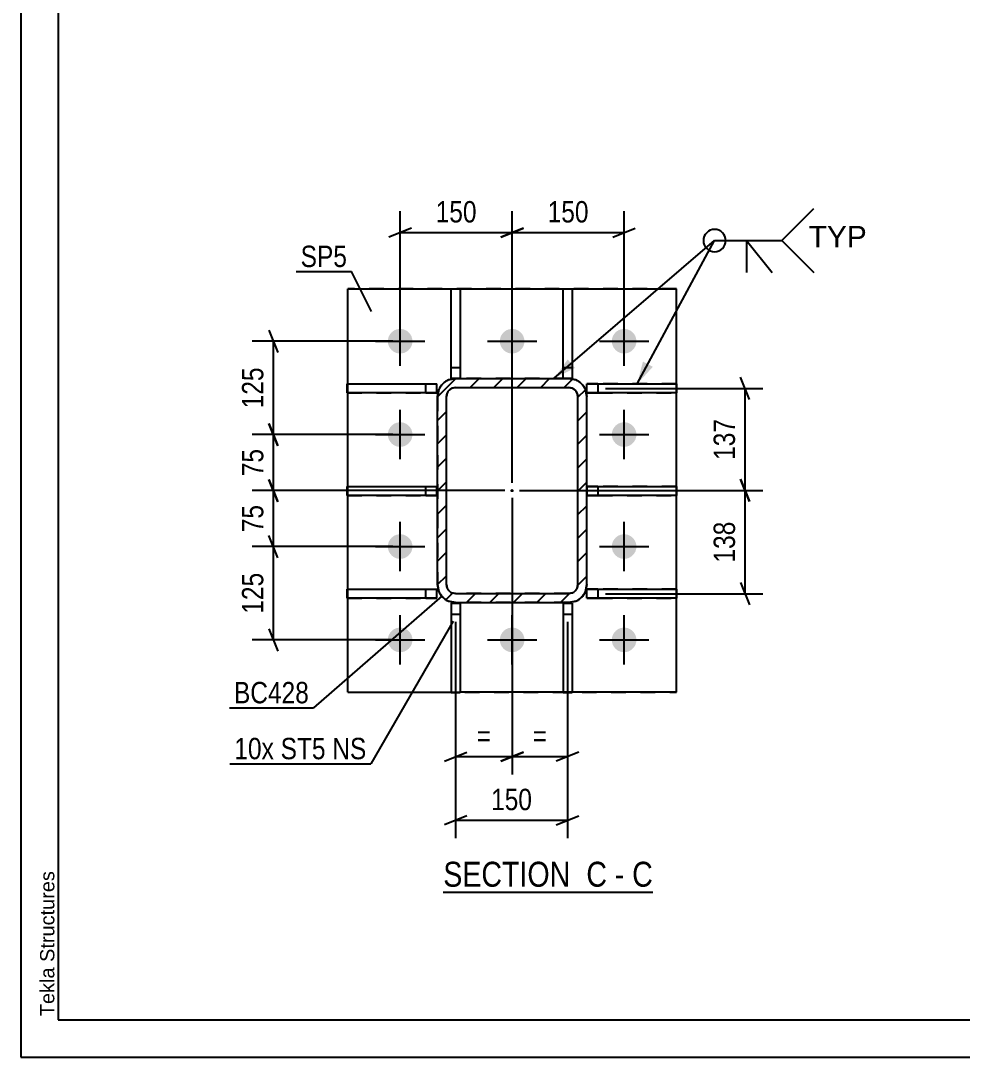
# Model space of a CAD drawing. Header units: millimetres. Extents: x -118 to 1071, y -539 to 302.
# Drawn here: x -118.1 to 8, y -539.5 to -400.7 of the extents above; entities that cross this region are included whole.
import ezdxf

# ---------------------------------------------------------------- set-up
doc = ezdxf.new("R2010")
doc.units = ezdxf.units.MM
doc.linetypes.add('DXK_LINE_DOT2', pattern=[3.9198, 1.9599, -1.9599])
doc.linetypes.add('DXK_LINE_DOT3', pattern=[5.9187, 2.979, -0.9799, 0.9799, -0.9799])
doc.styles.add('Arial', font='ARIAL.TTF', dxfattribs={"height": 0.2})
doc.styles.add('Arial Narrow', font='ARIALN.TTF', dxfattribs={"height": 0.2})

# ---------------------------------------------------------------- blocks, each defined once
blk = doc.blocks.new('Unknown-761550375-1135')
at = {"color": 5, "linetype": 'Continuous'}
for p, q in [((-118.09, 301.54), (-118.09, -539.46)), ((-113.09, 296.54), (-113.09, -534.46)), ((-113.09, -534.46), (1065.91, -534.46)), ((-118.09, -539.46), (1070.91, -539.46))]:
    blk.add_line(p, q, dxfattribs=at)
at = {"color": 174, "linetype": 'Continuous', "style": 'Arial'}
blk.add_text('Tekla Structures', height=1.9102, rotation=90, dxfattribs=at).set_placement((-113.59, -533.96))
blk = doc.blocks.new('Unknown-761550375-14 - 29270')
at = {"color": 6, "linetype": 'Continuous'}
blk.add_line((-61.49, -517.37), (-33.42, -517.37), dxfattribs=at)
at = {"color": 0, "linetype": 'Continuous'}
for points in [[(-43.38, -516.62), (-43.38, -513.12), (-61.49, -513.12), (-61.49, -516.62)], [(-39.56, -516.62), (-39.56, -513.12), (-42.33, -513.12), (-42.33, -516.62)], [(-37.24, -516.62), (-37.24, -513.12), (-38.51, -513.12), (-38.51, -516.62)], [(-33.42, -516.62), (-33.42, -513.12), (-36.19, -513.12), (-36.19, -516.62)]]:
    blk.add_wipeout(points, dxfattribs=at)
at = {"color": 7, "linetype": 'Continuous', "style": 'Arial Narrow'}
for s, p in [('SECTION ', (-61.49, -516.62)), ('C', (-42.33, -516.62)), ('C', (-36.19, -516.62)), ('-', (-38.51, -516.62))]:
    blk.add_text(s, height=3.34, dxfattribs=at).set_placement(p)
blk = doc.blocks.new('Part-761550375-29340 - 29270')
at = {"color": 2, "linetype": 'Continuous'}
for p, q in [((-45.45, -478.64), (-45.45, -478.64)), ((-45.45, -478.64), (-45.45, -490.64)), ((-45.45, -478.64), (-44.25, -478.64)), ((-44.25, -478.64), (-44.25, -478.64)), ((-44.25, -478.64), (-44.25, -490.64)), ((-44.25, -490.64), (-45.45, -490.64))]:
    blk.add_line(p, q, dxfattribs=at)
at = {"color": 7, "linetype": 'DXK_LINE_DOT2'}
for p, q in [((-45.45, -478.64), (-44.25, -478.64)), ((-45.45, -480.14), (-44.25, -480.14))]:
    blk.add_line(p, q, dxfattribs=at)
blk = doc.blocks.new('Part-761550375-29315 - 29270')
at = {"color": 2, "linetype": 'Continuous'}
for p, q in [((-74.27, -436.57), (-30.27, -436.57)), ((-74.27, -449.29), (-74.27, -436.57)), ((-30.27, -490.57), (-30.27, -436.57)), ((-74.27, -463.04), (-74.27, -450.49)), ((-74.27, -476.79), (-74.27, -464.24)), ((-74.27, -490.57), (-74.27, -477.99)), ((-74.27, -490.57), (-60.45, -490.57)), ((-74.27, -490.57), (-74.27, -490.57)), ((-45.45, -490.57), (-59.25, -490.57)), ((-30.27, -490.57), (-44.25, -490.57)), ((-30.27, -490.57), (-30.27, -490.57))]:
    blk.add_line(p, q, dxfattribs=at)
at = {"color": 7, "linetype": 'DXK_LINE_DOT2'}
for p, q in [((-30.27, -436.57), (-74.27, -436.57)), ((-74.27, -450.49), (-74.27, -449.29)), ((-74.27, -464.24), (-74.27, -463.04)), ((-74.27, -477.99), (-74.27, -476.79)), ((-74.27, -490.57), (-30.27, -490.57)), ((-74.27, -490.57), (-74.27, -490.57)), ((-60.45, -490.57), (-59.25, -490.57)), ((-44.25, -490.57), (-45.45, -490.57)), ((-30.27, -490.57), (-30.27, -490.57))]:
    blk.add_line(p, q, dxfattribs=at)
blk = doc.blocks.new('Bolt-761550375-29405 - 29270')
at = {"linetype": 'Continuous'}
for points in [[(-68.92, -443.57), (-68.88, -443.23), (-68.78, -442.9), (-68.6, -442.6), (-68.37, -442.34), (-68.1, -442.14), (-67.78, -442), (-67.44, -441.93), (-67.1, -441.93), (-66.76, -442), (-66.45, -442.14), (-66.17, -442.34), (-65.94, -442.6), (-65.76, -442.9), (-65.66, -443.23), (-65.62, -443.57), (-65.66, -443.91), (-65.76, -444.24), (-65.94, -444.54), (-66.17, -444.79), (-66.45, -445), (-66.76, -445.14), (-67.1, -445.21), (-67.44, -445.21), (-67.78, -445.14), (-68.1, -445), (-68.37, -444.79), (-68.6, -444.54), (-68.78, -444.24), (-68.88, -443.91)], [(-53.92, -443.57), (-53.88, -443.23), (-53.78, -442.9), (-53.6, -442.6), (-53.37, -442.34), (-53.1, -442.14), (-52.78, -442), (-52.44, -441.93), (-52.1, -441.93), (-51.76, -442), (-51.45, -442.14), (-51.17, -442.34), (-50.94, -442.6), (-50.76, -442.9), (-50.66, -443.23), (-50.62, -443.57), (-50.66, -443.91), (-50.76, -444.24), (-50.94, -444.54), (-51.17, -444.79), (-51.45, -445), (-51.76, -445.14), (-52.1, -445.21), (-52.44, -445.21), (-52.78, -445.14), (-53.1, -445), (-53.37, -444.79), (-53.6, -444.54), (-53.78, -444.24), (-53.88, -443.91)], [(-38.92, -443.57), (-38.88, -443.23), (-38.78, -442.9), (-38.6, -442.6), (-38.37, -442.34), (-38.1, -442.14), (-37.78, -442), (-37.44, -441.93), (-37.1, -441.93), (-36.76, -442), (-36.45, -442.14), (-36.17, -442.34), (-35.94, -442.6), (-35.76, -442.9), (-35.66, -443.23), (-35.62, -443.57), (-35.66, -443.91), (-35.76, -444.24), (-35.94, -444.54), (-36.17, -444.79), (-36.45, -445), (-36.76, -445.14), (-37.1, -445.21), (-37.44, -445.21), (-37.78, -445.14), (-38.1, -445), (-38.37, -444.79), (-38.6, -444.54), (-38.78, -444.24), (-38.88, -443.91)], [(-68.92, -456.07), (-68.88, -455.73), (-68.78, -455.4), (-68.6, -455.1), (-68.37, -454.84), (-68.1, -454.64), (-67.78, -454.5), (-67.44, -454.43), (-67.1, -454.43), (-66.76, -454.5), (-66.45, -454.64), (-66.17, -454.84), (-65.94, -455.1), (-65.76, -455.4), (-65.66, -455.73), (-65.62, -456.07), (-65.66, -456.41), (-65.76, -456.74), (-65.94, -457.04), (-66.17, -457.29), (-66.45, -457.5), (-66.76, -457.64), (-67.1, -457.71), (-67.44, -457.71), (-67.78, -457.64), (-68.1, -457.5), (-68.37, -457.29), (-68.6, -457.04), (-68.78, -456.74), (-68.88, -456.41)], [(-38.92, -456.07), (-38.88, -455.73), (-38.78, -455.4), (-38.6, -455.1), (-38.37, -454.84), (-38.1, -454.64), (-37.78, -454.5), (-37.44, -454.43), (-37.1, -454.43), (-36.76, -454.5), (-36.45, -454.64), (-36.17, -454.84), (-35.94, -455.1), (-35.76, -455.4), (-35.66, -455.73), (-35.62, -456.07), (-35.66, -456.41), (-35.76, -456.74), (-35.94, -457.04), (-36.17, -457.29), (-36.45, -457.5), (-36.76, -457.64), (-37.1, -457.71), (-37.44, -457.71), (-37.78, -457.64), (-38.1, -457.5), (-38.37, -457.29), (-38.6, -457.04), (-38.78, -456.74), (-38.88, -456.41)], [(-68.92, -471.07), (-68.88, -470.73), (-68.78, -470.4), (-68.6, -470.1), (-68.37, -469.84), (-68.1, -469.64), (-67.78, -469.5), (-67.44, -469.43), (-67.1, -469.43), (-66.76, -469.5), (-66.45, -469.64), (-66.17, -469.84), (-65.94, -470.1), (-65.76, -470.4), (-65.66, -470.73), (-65.62, -471.07), (-65.66, -471.41), (-65.76, -471.74), (-65.94, -472.04), (-66.17, -472.29), (-66.45, -472.5), (-66.76, -472.64), (-67.1, -472.71), (-67.44, -472.71), (-67.78, -472.64), (-68.1, -472.5), (-68.37, -472.29), (-68.6, -472.04), (-68.78, -471.74), (-68.88, -471.41)], [(-38.92, -471.07), (-38.88, -470.73), (-38.78, -470.4), (-38.6, -470.1), (-38.37, -469.84), (-38.1, -469.64), (-37.78, -469.5), (-37.44, -469.43), (-37.1, -469.43), (-36.76, -469.5), (-36.45, -469.64), (-36.17, -469.84), (-35.94, -470.1), (-35.76, -470.4), (-35.66, -470.73), (-35.62, -471.07), (-35.66, -471.41), (-35.76, -471.74), (-35.94, -472.04), (-36.17, -472.29), (-36.45, -472.5), (-36.76, -472.64), (-37.1, -472.71), (-37.44, -472.71), (-37.78, -472.64), (-38.1, -472.5), (-38.37, -472.29), (-38.6, -472.04), (-38.78, -471.74), (-38.88, -471.41)], [(-68.92, -483.57), (-68.88, -483.23), (-68.78, -482.9), (-68.6, -482.6), (-68.37, -482.34), (-68.1, -482.14), (-67.78, -482), (-67.44, -481.93), (-67.1, -481.93), (-66.76, -482), (-66.45, -482.14), (-66.17, -482.34), (-65.94, -482.6), (-65.76, -482.9), (-65.66, -483.23), (-65.62, -483.57), (-65.66, -483.91), (-65.76, -484.24), (-65.94, -484.54), (-66.17, -484.79), (-66.45, -485), (-66.76, -485.14), (-67.1, -485.21), (-67.44, -485.21), (-67.78, -485.14), (-68.1, -485), (-68.37, -484.79), (-68.6, -484.54), (-68.78, -484.24), (-68.88, -483.91)], [(-53.92, -483.57), (-53.88, -483.23), (-53.78, -482.9), (-53.6, -482.6), (-53.37, -482.34), (-53.1, -482.14), (-52.78, -482), (-52.44, -481.93), (-52.1, -481.93), (-51.76, -482), (-51.45, -482.14), (-51.17, -482.34), (-50.94, -482.6), (-50.76, -482.9), (-50.66, -483.23), (-50.62, -483.57), (-50.66, -483.91), (-50.76, -484.24), (-50.94, -484.54), (-51.17, -484.79), (-51.45, -485), (-51.76, -485.14), (-52.1, -485.21), (-52.44, -485.21), (-52.78, -485.14), (-53.1, -485), (-53.37, -484.79), (-53.6, -484.54), (-53.78, -484.24), (-53.88, -483.91)], [(-38.92, -483.57), (-38.88, -483.23), (-38.78, -482.9), (-38.6, -482.6), (-38.37, -482.34), (-38.1, -482.14), (-37.78, -482), (-37.44, -481.93), (-37.1, -481.93), (-36.76, -482), (-36.45, -482.14), (-36.17, -482.34), (-35.94, -482.6), (-35.76, -482.9), (-35.66, -483.23), (-35.62, -483.57), (-35.66, -483.91), (-35.76, -484.24), (-35.94, -484.54), (-36.17, -484.79), (-36.45, -485), (-36.76, -485.14), (-37.1, -485.21), (-37.44, -485.21), (-37.78, -485.14), (-38.1, -485), (-38.37, -484.79), (-38.6, -484.54), (-38.78, -484.24), (-38.88, -483.91)]]:
    blk.add_hatch(color=1, dxfattribs=at).paths.add_polyline_path(points)
at = {"color": 1, "linetype": 'Continuous'}
for p, q in [((-67.27, -446.87), (-67.27, -440.27)), ((-52.27, -446.87), (-52.27, -440.27)), ((-37.27, -446.87), (-37.27, -440.27)), ((-70.57, -443.57), (-63.97, -443.57)), ((-55.57, -443.57), (-48.97, -443.57)), ((-40.57, -443.57), (-33.97, -443.57)), ((-67.27, -459.37), (-67.27, -452.77)), ((-37.27, -459.37), (-37.27, -452.77)), ((-70.57, -456.07), (-63.97, -456.07)), ((-40.57, -456.07), (-33.97, -456.07)), ((-67.27, -474.37), (-67.27, -467.77)), ((-37.27, -474.37), (-37.27, -467.77)), ((-70.57, -471.07), (-63.97, -471.07)), ((-40.57, -471.07), (-33.97, -471.07)), ((-67.27, -486.87), (-67.27, -480.27)), ((-52.27, -486.87), (-52.27, -480.27)), ((-37.27, -486.87), (-37.27, -480.27)), ((-70.57, -483.57), (-63.97, -483.57)), ((-55.57, -483.57), (-48.97, -483.57)), ((-40.57, -483.57), (-33.97, -483.57))]:
    blk.add_line(p, q, dxfattribs=at)
blk = doc.blocks.new('Part-761550375-29341 - 29270')
at = {"color": 2, "linetype": 'Continuous'}
for p, q in [((-60.45, -478.64), (-60.45, -478.64)), ((-60.45, -478.64), (-60.45, -490.64)), ((-60.45, -478.64), (-59.25, -478.64)), ((-59.25, -478.64), (-59.25, -478.64)), ((-59.25, -478.64), (-59.25, -490.64)), ((-59.25, -490.64), (-60.45, -490.64))]:
    blk.add_line(p, q, dxfattribs=at)
at = {"color": 7, "linetype": 'DXK_LINE_DOT2'}
for p, q in [((-60.45, -478.64), (-59.25, -478.64)), ((-60.45, -480.14), (-59.25, -480.14))]:
    blk.add_line(p, q, dxfattribs=at)
blk = doc.blocks.new('Part-761550375-29342 - 29270')
at = {"color": 2, "linetype": 'Continuous'}
for p, q in [((-45.45, -436.57), (-44.25, -436.57)), ((-45.45, -448.57), (-45.45, -436.57)), ((-44.25, -436.57), (-44.25, -448.57)), ((-44.25, -448.57), (-44.67, -448.57)), ((-44.25, -448.57), (-44.25, -448.57))]:
    blk.add_line(p, q, dxfattribs=at)
at = {"color": 7, "linetype": 'DXK_LINE_DOT2'}
for p, q in [((-45.45, -447.07), (-44.25, -447.07)), ((-44.67, -448.57), (-45.45, -448.57)), ((-44.25, -448.57), (-45.45, -448.57)), ((-45.45, -448.57), (-45.45, -448.57)), ((-45.45, -448.57), (-45.45, -448.57)), ((-44.25, -448.57), (-44.25, -448.57))]:
    blk.add_line(p, q, dxfattribs=at)
blk = doc.blocks.new('Part-761550375-29343 - 29270')
at = {"color": 2, "linetype": 'Continuous'}
for p, q in [((-60.45, -436.57), (-59.25, -436.57)), ((-60.45, -448.57), (-60.45, -436.57)), ((-59.25, -436.57), (-59.25, -448.57)), ((-60.45, -448.57), (-59.87, -448.57)), ((-60.45, -448.57), (-60.45, -448.57))]:
    blk.add_line(p, q, dxfattribs=at)
at = {"color": 7, "linetype": 'DXK_LINE_DOT2'}
for p, q in [((-60.45, -447.07), (-59.25, -447.07)), ((-59.25, -448.57), (-60.45, -448.57)), ((-60.45, -448.57), (-60.45, -448.57)), ((-59.87, -448.57), (-59.25, -448.57)), ((-59.25, -448.57), (-59.25, -448.57)), ((-59.25, -448.57), (-59.25, -448.57))]:
    blk.add_line(p, q, dxfattribs=at)
blk = doc.blocks.new('Part-761550375-29344 - 29270')
at = {"color": 2, "linetype": 'Continuous'}
for p, q in [((-74.35, -464.24), (-74.35, -463.04)), ((-74.35, -463.04), (-62.35, -463.04)), ((-62.35, -464.24), (-62.35, -463.04)), ((-62.35, -464.24), (-74.35, -464.24)), ((-62.35, -464.24), (-62.35, -464.24))]:
    blk.add_line(p, q, dxfattribs=at)
at = {"color": 7, "linetype": 'DXK_LINE_DOT2'}
for p, q in [((-74.35, -463.04), (-63.85, -463.04)), ((-63.85, -464.24), (-63.85, -463.04)), ((-63.85, -463.04), (-62.35, -463.04)), ((-74.35, -464.24), (-63.85, -464.24)), ((-63.85, -464.24), (-62.35, -464.24)), ((-62.35, -464.24), (-62.35, -464.24))]:
    blk.add_line(p, q, dxfattribs=at)
blk = doc.blocks.new('Part-761550375-29345 - 29270')
at = {"color": 2, "linetype": 'Continuous'}
for p, q in [((-74.35, -450.49), (-74.35, -449.29)), ((-74.35, -449.29), (-62.35, -449.29)), ((-62.35, -450.49), (-62.35, -449.29)), ((-62.35, -450.49), (-74.35, -450.49)), ((-62.35, -450.49), (-62.35, -450.49))]:
    blk.add_line(p, q, dxfattribs=at)
at = {"color": 7, "linetype": 'DXK_LINE_DOT2'}
for p, q in [((-74.35, -449.29), (-63.85, -449.29)), ((-63.85, -450.49), (-63.85, -449.29)), ((-63.85, -449.29), (-62.35, -449.29)), ((-74.35, -450.49), (-63.85, -450.49)), ((-63.85, -450.49), (-62.35, -450.49)), ((-62.35, -450.49), (-62.35, -450.49))]:
    blk.add_line(p, q, dxfattribs=at)
blk = doc.blocks.new('Part-761550375-29346 - 29270')
at = {"color": 2, "linetype": 'Continuous'}
for p, q in [((-74.35, -477.99), (-74.35, -476.79)), ((-74.35, -476.79), (-62.35, -476.79)), ((-62.35, -477.99), (-62.35, -476.79)), ((-62.35, -477.99), (-74.35, -477.99)), ((-62.35, -477.99), (-62.35, -477.99))]:
    blk.add_line(p, q, dxfattribs=at)
at = {"color": 7, "linetype": 'DXK_LINE_DOT2'}
for p, q in [((-74.35, -476.79), (-63.85, -476.79)), ((-63.85, -477.99), (-63.85, -476.79)), ((-63.85, -476.79), (-62.35, -476.79)), ((-74.35, -477.99), (-63.85, -477.99)), ((-63.85, -477.99), (-62.35, -477.99)), ((-62.35, -477.99), (-62.35, -477.99))]:
    blk.add_line(p, q, dxfattribs=at)
blk = doc.blocks.new('Part-761550375-29347 - 29270')
at = {"color": 2, "linetype": 'Continuous'}
for p, q in [((-42.27, -463.04), (-30.27, -463.04)), ((-30.27, -463.04), (-30.27, -464.24)), ((-30.27, -464.24), (-42.27, -464.24))]:
    blk.add_line(p, q, dxfattribs=at)
at = {"color": 7, "linetype": 'DXK_LINE_DOT2'}
for p, q in [((-40.77, -463.04), (-42.27, -463.04)), ((-42.27, -463.04), (-42.27, -463.04)), ((-42.27, -463.04), (-42.27, -464.24)), ((-30.27, -463.04), (-40.77, -463.04)), ((-40.77, -463.04), (-40.77, -464.24)), ((-42.27, -464.24), (-40.77, -464.24)), ((-40.77, -464.24), (-30.27, -464.24))]:
    blk.add_line(p, q, dxfattribs=at)
blk = doc.blocks.new('Part-761550375-29348 - 29270')
at = {"color": 2, "linetype": 'Continuous'}
for p, q in [((-42.27, -449.29), (-42.27, -449.29)), ((-42.27, -449.29), (-30.27, -449.29)), ((-42.27, -450.49), (-42.27, -449.29)), ((-30.27, -449.29), (-30.27, -450.49)), ((-30.27, -450.49), (-42.27, -450.49))]:
    blk.add_line(p, q, dxfattribs=at)
at = {"color": 7, "linetype": 'DXK_LINE_DOT2'}
for p, q in [((-40.77, -449.29), (-42.27, -449.29)), ((-30.27, -449.29), (-40.77, -449.29)), ((-40.77, -449.29), (-40.77, -450.49)), ((-42.27, -450.49), (-42.27, -450.49)), ((-42.27, -450.49), (-40.77, -450.49)), ((-40.77, -450.49), (-30.27, -450.49))]:
    blk.add_line(p, q, dxfattribs=at)
blk = doc.blocks.new('Part-761550375-29349 - 29270')
at = {"color": 2, "linetype": 'Continuous'}
for p, q in [((-42.27, -476.79), (-42.27, -476.79)), ((-42.27, -476.79), (-30.27, -476.79)), ((-42.27, -477.99), (-42.27, -476.79)), ((-30.27, -476.79), (-30.27, -477.99)), ((-30.27, -477.99), (-42.27, -477.99))]:
    blk.add_line(p, q, dxfattribs=at)
at = {"color": 7, "linetype": 'DXK_LINE_DOT2'}
for p, q in [((-40.77, -476.79), (-42.27, -476.79)), ((-30.27, -476.79), (-40.77, -476.79)), ((-40.77, -476.79), (-40.77, -477.99)), ((-42.27, -477.99), (-42.27, -477.99)), ((-42.27, -477.99), (-40.77, -477.99)), ((-40.77, -477.99), (-30.27, -477.99))]:
    blk.add_line(p, q, dxfattribs=at)
blk = doc.blocks.new('Part-761550375-29391 - 29270')
at = {"linetype": 'Continuous'}
h = blk.add_hatch(dxfattribs=at)
h.set_pattern_fill('', scale=0.7, style=0, pattern_type=0)
h.set_pattern_definition([(45, (-62.2701, -476.168), (-1.57154, 1.57154), [])])
h.paths.add_polyline_path([(-62.27, -450.97), (-62.27, -476.17), (-62.09, -477.09), (-61.57, -477.86), (-60.79, -478.39), (-59.87, -478.57), (-44.67, -478.57), (-43.75, -478.39), (-42.97, -477.86), (-42.45, -477.09), (-42.27, -476.17), (-42.27, -450.97), (-42.45, -450.05), (-42.97, -449.27), (-43.75, -448.75), (-44.67, -448.57), (-59.87, -448.57), (-60.79, -448.75), (-61.57, -449.27), (-62.09, -450.05)])
h.paths.add_polyline_path([(-60.72, -450.12), (-60.33, -449.86), (-59.87, -449.77), (-44.67, -449.77), (-44.21, -449.86), (-43.82, -450.12), (-43.56, -450.51), (-43.47, -450.97), (-43.47, -476.17), (-43.56, -476.63), (-43.82, -477.02), (-44.21, -477.28), (-44.67, -477.37), (-59.87, -477.37), (-60.33, -477.28), (-60.72, -477.02), (-60.98, -476.63), (-61.07, -476.17), (-61.07, -450.97), (-60.98, -450.51)])
blk.add_hatch(color=30, dxfattribs=at).paths.add_polyline_path([(-52.27, -463.67, -1), (-52.27, -463.47, -1)])
at = {"color": 7, "linetype": 'DXK_LINE_DOT2'}
for p, q in [((-60.79, -448.75), (-59.87, -448.57)), ((-44.67, -448.57), (-59.87, -448.57)), ((-44.67, -448.57), (-43.75, -448.75)), ((-62.27, -450.97), (-62.09, -450.05)), ((-62.27, -450.97), (-62.27, -476.17)), ((-60.98, -450.51), (-61.07, -450.97)), ((-61.07, -476.17), (-61.07, -450.97)), ((-59.87, -449.77), (-60.33, -449.86)), ((-59.87, -449.77), (-44.67, -449.77)), ((-44.21, -449.86), (-44.67, -449.77)), ((-43.47, -450.97), (-43.56, -450.51)), ((-43.47, -476.17), (-43.47, -450.97)), ((-42.45, -450.05), (-42.27, -450.97)), ((-42.27, -476.17), (-42.27, -450.97)), ((-62.09, -477.09), (-62.27, -476.17)), ((-61.07, -476.17), (-60.98, -476.63)), ((-60.33, -477.28), (-59.87, -477.37)), ((-44.67, -477.37), (-59.87, -477.37)), ((-44.67, -477.37), (-44.21, -477.28)), ((-43.56, -476.63), (-43.47, -476.17)), ((-42.27, -476.17), (-42.45, -477.09)), ((-59.87, -478.57), (-60.79, -478.39)), ((-44.67, -478.57), (-59.87, -478.57)), ((-43.75, -478.39), (-44.67, -478.57))]:
    blk.add_line(p, q, dxfattribs=at)
at = {"color": 2, "linetype": 'Continuous'}
for p, q in [((-59.87, -448.57), (-60.79, -448.75)), ((-59.87, -448.57), (-59.87, -448.57)), ((-59.87, -448.57), (-44.67, -448.57)), ((-44.67, -448.57), (-44.67, -448.57)), ((-43.75, -448.75), (-44.67, -448.57)), ((-62.09, -450.05), (-62.27, -450.97)), ((-62.27, -450.97), (-62.27, -450.97)), ((-62.27, -476.17), (-62.27, -450.97)), ((-61.07, -450.97), (-60.98, -450.51)), ((-61.07, -450.97), (-61.07, -450.97)), ((-61.07, -476.17), (-61.07, -450.97)), ((-60.33, -449.86), (-59.87, -449.77)), ((-59.87, -449.77), (-59.87, -449.77)), ((-59.87, -449.77), (-44.67, -449.77)), ((-44.67, -449.77), (-44.67, -449.77)), ((-44.67, -449.77), (-44.21, -449.86)), ((-43.56, -450.51), (-43.47, -450.97)), ((-43.47, -450.97), (-43.47, -450.97)), ((-43.47, -476.17), (-43.47, -450.97)), ((-42.27, -450.97), (-42.45, -450.05)), ((-42.27, -450.97), (-42.27, -450.97)), ((-42.27, -476.17), (-42.27, -450.97)), ((-62.27, -476.17), (-62.27, -476.17)), ((-62.27, -476.17), (-62.09, -477.09)), ((-61.07, -476.17), (-61.07, -476.17)), ((-60.98, -476.63), (-61.07, -476.17)), ((-59.87, -477.37), (-60.33, -477.28)), ((-59.87, -477.37), (-59.87, -477.37)), ((-59.87, -477.37), (-44.67, -477.37)), ((-44.21, -477.28), (-44.67, -477.37)), ((-44.67, -477.37), (-44.67, -477.37)), ((-43.47, -476.17), (-43.56, -476.63)), ((-43.47, -476.17), (-43.47, -476.17)), ((-42.45, -477.09), (-42.27, -476.17)), ((-42.27, -476.17), (-42.27, -476.17)), ((-60.79, -478.39), (-59.87, -478.57)), ((-59.87, -478.57), (-59.87, -478.57)), ((-59.87, -478.57), (-44.67, -478.57)), ((-44.67, -478.57), (-43.75, -478.39)), ((-44.67, -478.57), (-44.67, -478.57))]:
    blk.add_line(p, q, dxfattribs=at)
at = {"color": 30, "linetype": 'DXK_LINE_DOT3'}
blk.add_line((-52.27, -463.57), (-52.27, -463.57), dxfattribs=at)
at = {"color": 30, "linetype": 'Continuous'}
blk.add_circle((-52.27, -463.57), 0.1, dxfattribs=at)
at = {"color": 7, "linetype": 'DXK_LINE_DOT2'}
for centre, radius, start, end in [((-59.87, -450.97), 2.4, 112.5, 157.5), ((-44.67, -450.97), 2.4, 22.5, 67.5), ((-59.87, -450.97), 1.2, 112.5, 157.5), ((-44.67, -450.97), 1.2, 22.5, 67.5), ((-59.87, -476.17), 2.4, 202.5, 247.5), ((-59.87, -476.17), 1.2, 202.5, 247.5), ((-44.67, -476.17), 1.2, 292.5, 337.5), ((-44.67, -476.17), 2.4, 292.5, 337.5)]:
    blk.add_arc(centre, radius, start, end, dxfattribs=at)
at = {"color": 2, "linetype": 'Continuous'}
for centre, radius, start, end in [((-59.87, -450.97), 2.4, 112.5, 157.5), ((-44.67, -450.97), 2.4, 22.5, 67.5), ((-59.87, -450.97), 1.2, 112.5, 157.5), ((-44.67, -450.97), 1.2, 22.5, 67.5), ((-59.87, -476.17), 2.4, 202.5, 247.5), ((-59.87, -476.17), 1.2, 202.5, 247.5), ((-44.67, -476.17), 1.2, 292.5, 337.5), ((-44.67, -476.17), 2.4, 292.5, 337.5)]:
    blk.add_arc(centre, radius, start, end, dxfattribs=at)
blk = doc.blocks.new('StraightDimension-761550375-32074 - 29270')
at = {"color": 7, "linetype": 'Continuous'}
for p, q in [((-20.47, -465.05), (-21.67, -462.05)), ((-51.27, -463.55), (-18.67, -463.55)), ((-21.07, -477.39), (-21.07, -463.55)), ((-21.67, -475.89), (-20.47, -478.89)), ((-39.77, -477.39), (-18.67, -477.39))]:
    blk.add_line(p, q, dxfattribs=at)
at = {"color": 0}
blk.add_wipeout([(-21.82, -467.12), (-26.02, -467.12), (-26.02, -473.81), (-21.82, -473.81)], dxfattribs=at)
at = {"color": 3, "style": 'Arial Narrow'}
blk.add_text('138', height=2.863, rotation=90.0002, dxfattribs=at).set_placement((-22.42, -473.21))
blk = doc.blocks.new('StraightDimension-761550375-31967 - 29270')
at = {"color": 7, "linetype": 'Continuous'}
for p, q in [((-83.65, -472.57), (-84.85, -469.57)), ((-68.27, -471.07), (-87.1, -471.07)), ((-84.25, -483.57), (-84.25, -471.07)), ((-84.85, -482.07), (-83.65, -485.07)), ((-68.27, -483.57), (-87.1, -483.57))]:
    blk.add_line(p, q, dxfattribs=at)
at = {"color": 0}
blk.add_wipeout([(-85, -473.98), (-89.2, -473.98), (-89.2, -480.66), (-85, -480.66)], dxfattribs=at)
at = {"color": 3, "style": 'Arial Narrow'}
blk.add_text('125', height=2.863, rotation=90.0002, dxfattribs=at).set_placement((-85.6, -480.06))
blk = doc.blocks.new('StraightDimension-761550375-31964 - 29270')
at = {"color": 7, "linetype": 'Continuous'}
for p, q in [((-84.85, -442.07), (-83.65, -445.07)), ((-68.27, -443.57), (-87.1, -443.57)), ((-84.25, -456.07), (-84.25, -443.57)), ((-83.65, -457.57), (-84.85, -454.57)), ((-68.27, -456.07), (-87.1, -456.07))]:
    blk.add_line(p, q, dxfattribs=at)
at = {"color": 0}
blk.add_wipeout([(-85, -446.48), (-89.2, -446.48), (-89.2, -453.16), (-85, -453.16)], dxfattribs=at)
at = {"color": 3, "style": 'Arial Narrow'}
blk.add_text('125', height=2.863, rotation=90.0002, dxfattribs=at).set_placement((-85.6, -452.56))
blk = doc.blocks.new('StraightDimension-761550375-32383 - 29270')
at = {"color": 7, "linetype": 'Continuous'}
for p, q in [((-52.27, -464.55), (-52.27, -501.59)), ((-59.85, -481.14), (-59.85, -501.59)), ((-61.35, -499.79), (-58.35, -498.59)), ((-59.85, -499.19), (-52.27, -499.19)), ((-50.77, -498.59), (-53.77, -499.79))]:
    blk.add_line(p, q, dxfattribs=at)
at = {"color": 0}
blk.add_wipeout([(-54.5, -498.44), (-54.5, -494.24), (-57.62, -494.24), (-57.62, -498.44)], dxfattribs=at)
at = {"color": 3, "style": 'Arial Narrow'}
blk.add_text('=', height=2.86, dxfattribs=at).set_placement((-57.02, -497.84))
blk = doc.blocks.new('StraightDimension-761550375-32433 - 29270')
at = {"color": 7, "linetype": 'Continuous'}
for p, q in [((-59.85, -481.14), (-59.85, -510.12)), ((-44.85, -481.14), (-44.85, -510.12)), ((-58.35, -507.12), (-61.35, -508.32)), ((-59.85, -507.72), (-44.85, -507.72)), ((-46.35, -508.32), (-43.35, -507.12))]:
    blk.add_line(p, q, dxfattribs=at)
at = {"color": 0}
blk.add_wipeout([(-49, -506.97), (-49, -502.77), (-55.69, -502.77), (-55.69, -506.97)], dxfattribs=at)
at = {"color": 3, "style": 'Arial Narrow'}
blk.add_text('150', height=2.863, dxfattribs=at).set_placement((-55.09, -506.37))
blk = doc.blocks.new('StraightDimension-761550375-32382 - 29270')
at = {"color": 7, "linetype": 'Continuous'}
for p, q in [((-52.27, -464.55), (-52.27, -501.59)), ((-44.85, -481.14), (-44.85, -501.59)), ((-53.77, -499.79), (-50.77, -498.59)), ((-52.27, -499.19), (-44.85, -499.19)), ((-43.35, -498.59), (-46.35, -499.79))]:
    blk.add_line(p, q, dxfattribs=at)
at = {"color": 0}
blk.add_wipeout([(-47, -498.44), (-47, -494.24), (-50.12, -494.24), (-50.12, -498.44)], dxfattribs=at)
at = {"color": 3, "style": 'Arial Narrow'}
blk.add_text('=', height=2.86, dxfattribs=at).set_placement((-49.52, -497.84))
blk = doc.blocks.new('StraightDimension-761550375-32115 - 29270')
at = {"color": 7, "linetype": 'Continuous'}
for p, q in [((-52.27, -462.53), (-52.27, -426.17)), ((-37.27, -442.57), (-37.27, -426.17)), ((-50.77, -428.42), (-53.77, -429.62)), ((-38.77, -429.62), (-35.77, -428.42)), ((-52.27, -429.02), (-37.27, -429.02))]:
    blk.add_line(p, q, dxfattribs=at)
at = {"color": 0}
blk.add_wipeout([(-41.43, -428.27), (-41.43, -424.07), (-48.11, -424.07), (-48.11, -428.27)], dxfattribs=at)
at = {"color": 3, "style": 'Arial Narrow'}
blk.add_text('150', height=2.863, dxfattribs=at).set_placement((-47.51, -427.67))
blk = doc.blocks.new('StraightDimension-761550375-31965 - 29270')
at = {"color": 7, "linetype": 'Continuous'}
for p, q in [((-84.85, -454.57), (-83.65, -457.57)), ((-68.27, -456.07), (-87.1, -456.07)), ((-84.25, -463.57), (-84.25, -456.07)), ((-83.65, -465.07), (-84.85, -462.07)), ((-53.27, -463.57), (-87.1, -463.57))]:
    blk.add_line(p, q, dxfattribs=at)
at = {"color": 0}
blk.add_wipeout([(-85, -457.39), (-89.2, -457.39), (-89.2, -462.25), (-85, -462.25)], dxfattribs=at)
at = {"color": 3, "style": 'Arial Narrow'}
blk.add_text('75', height=2.863, rotation=90.0002, dxfattribs=at).set_placement((-85.6, -461.65))
blk = doc.blocks.new('StraightDimension-761550375-31966 - 29270')
at = {"color": 7, "linetype": 'Continuous'}
for p, q in [((-84.85, -462.07), (-83.65, -465.07)), ((-53.27, -463.57), (-87.1, -463.57)), ((-84.25, -471.07), (-84.25, -463.57)), ((-83.65, -472.57), (-84.85, -469.57)), ((-68.27, -471.07), (-87.1, -471.07))]:
    blk.add_line(p, q, dxfattribs=at)
at = {"color": 0}
blk.add_wipeout([(-85, -464.89), (-89.2, -464.89), (-89.2, -469.75), (-85, -469.75)], dxfattribs=at)
at = {"color": 3, "style": 'Arial Narrow'}
blk.add_text('75', height=2.863, rotation=90.0002, dxfattribs=at).set_placement((-85.6, -469.15))
blk = doc.blocks.new('StraightDimension-761550375-32073 - 29270')
at = {"color": 7, "linetype": 'Continuous'}
for p, q in [((-20.47, -451.39), (-21.67, -448.39)), ((-39.77, -449.89), (-18.67, -449.89)), ((-21.07, -463.55), (-21.07, -449.89)), ((-21.67, -462.05), (-20.47, -465.05)), ((-51.27, -463.55), (-18.67, -463.55))]:
    blk.add_line(p, q, dxfattribs=at)
at = {"color": 0}
blk.add_wipeout([(-21.82, -453.37), (-26.02, -453.37), (-26.02, -460.06), (-21.82, -460.06)], dxfattribs=at)
at = {"color": 3, "style": 'Arial Narrow'}
blk.add_text('137', height=2.863, rotation=90.0002, dxfattribs=at).set_placement((-22.42, -459.46))
blk = doc.blocks.new('StraightDimension-761550375-32116 - 29270')
at = {"color": 7, "linetype": 'Continuous'}
for p, q in [((-67.27, -442.57), (-67.27, -426.17)), ((-52.27, -462.53), (-52.27, -426.17)), ((-65.77, -428.42), (-68.77, -429.62)), ((-53.77, -429.62), (-50.77, -428.42)), ((-67.27, -429.02), (-52.27, -429.02))]:
    blk.add_line(p, q, dxfattribs=at)
at = {"color": 0}
blk.add_wipeout([(-56.43, -428.27), (-56.43, -424.07), (-63.11, -424.07), (-63.11, -428.27)], dxfattribs=at)
at = {"color": 3, "style": 'Arial Narrow'}
blk.add_text('150', height=2.863, dxfattribs=at).set_placement((-62.51, -427.67))
blk = doc.blocks.new('Mark-761550375-32230 - 29270')
at = {"color": 0}
blk.add_wipeout([(-79.48, -492.06), (-79.48, -489.06), (-89.53, -489.06), (-89.53, -492.06)], dxfattribs=at)
blk.add_wipeout([(-79.48, -492.06), (-79.48, -489.06), (-89.53, -489.06), (-89.53, -492.06)], dxfattribs=at)
at = {"color": 30, "linetype": 'Continuous'}
for p in [(-61.65, -477.65), (-90.13, -492.66)]:
    blk.add_line(p, (-78.88, -492.66), dxfattribs=at)
at = {"color": 3, "style": 'Arial Narrow'}
blk.add_text('BC428', height=2.863, dxfattribs=at).set_placement((-89.53, -492.06))
blk = doc.blocks.new('MarkSet-761550375-32363 - 29270')
at = {"color": 0}
for points in [[(-84.18, -499.55), (-84.18, -496.55), (-89.48, -496.55), (-89.48, -499.55)], [(-77.26, -499.55), (-77.26, -496.55), (-83.28, -496.55), (-83.28, -499.55)], [(-71.79, -499.55), (-71.79, -496.55), (-76.36, -496.55), (-76.36, -499.55)]]:
    blk.add_wipeout(points, dxfattribs=at)
for points in [[(-84.18, -499.55), (-84.18, -496.55), (-89.48, -496.55), (-89.48, -499.55)], [(-77.26, -499.55), (-77.26, -496.55), (-83.28, -496.55), (-83.28, -499.55)], [(-71.79, -499.55), (-71.79, -496.55), (-76.36, -496.55), (-76.36, -499.55)]]:
    blk.add_wipeout(points, dxfattribs=at)
at = {"color": 30, "linetype": 'Continuous'}
for p in [(-60.18, -481.07), (-90.08, -500.15)]:
    blk.add_line(p, (-71.19, -500.15), dxfattribs=at)
at = {"color": 3, "style": 'Arial Narrow'}
for s, p in [('10x', (-89.48, -499.55)), ('ST5', (-83.28, -499.55)), ('NS', (-76.36, -499.55))]:
    blk.add_text(s, height=2.863, dxfattribs=at).set_placement(p)
blk = doc.blocks.new('Mark-761550375-32437 - 29270')
at = {"color": 0}
blk.add_wipeout([(-74.39, -433.64), (-74.39, -430.64), (-80.6, -430.64), (-80.6, -433.64)], dxfattribs=at)
blk.add_wipeout([(-74.39, -433.64), (-74.39, -430.64), (-80.6, -430.64), (-80.6, -433.64)], dxfattribs=at)
at = {"color": 30, "linetype": 'Continuous'}
for p in [(-81.2, -434.24), (-71.13, -439.61)]:
    blk.add_line(p, (-73.79, -434.24), dxfattribs=at)
at = {"color": 3, "style": 'Arial Narrow'}
blk.add_text('SP5', height=2.863, dxfattribs=at).set_placement((-80.6, -433.64))
blk = doc.blocks.new('WeldMark-761550375-32473 - 29270')
at = {"linetype": 'Continuous'}
for points in [[(-43.85, -447.15), (-46.62, -448.53), (-44.83, -446.01)], [(-33.43, -447), (-35.52, -449.29), (-34.75, -446.29)]]:
    blk.add_hatch(color=30, dxfattribs=at).paths.add_polyline_path(points)
at = {"color": 30, "linetype": 'Continuous'}
for p, q in [((-46.62, -448.53), (-25.15, -430.1)), ((-35.52, -449.29), (-25.15, -430.1)), ((-25.15, -430.1), (-16.15, -430.1))]:
    blk.add_line(p, q, dxfattribs=at)
at = {"color": 3, "linetype": 'Continuous'}
for q in [(-17.43, -434.39), (-20.86, -434.39)]:
    blk.add_line((-20.86, -430.1), q, dxfattribs=at)
for start, end in [(90, 270), (270, 90)]:
    blk.add_arc((-25.15, -430.1), 1.5, start, end, dxfattribs=at)
at = {"color": 0, "linetype": 'Continuous'}
blk.add_wipeout([(-4.77, -431), (-4.77, -428), (-12.55, -428), (-12.55, -431)], dxfattribs=at)
blk.add_wipeout([(-4.77, -431), (-4.77, -428), (-12.55, -428), (-12.55, -431)], dxfattribs=at)
at = {"color": 3, "linetype": 'Continuous'}
for q in [(-11.86, -425.82), (-11.86, -434.39)]:
    blk.add_line((-16.15, -430.1), q, dxfattribs=at)
at = {"color": 3, "linetype": 'Continuous', "style": 'Arial'}
blk.add_text('TYP', height=2.865, dxfattribs=at).set_placement((-12.55, -431))

msp = doc.modelspace()

# ---------------------------------------------------------------- block references
for name in ['Unknown-761550375-1135', 'Part-761550375-29315 - 29270', 'Part-761550375-29343 - 29270', 'Part-761550375-29342 - 29270', 'Bolt-761550375-29405 - 29270', 'Part-761550375-29345 - 29270', 'Part-761550375-29391 - 29270', 'Part-761550375-29348 - 29270', 'Part-761550375-29344 - 29270', 'Part-761550375-29347 - 29270', 'Part-761550375-29346 - 29270', 'Part-761550375-29349 - 29270', 'Part-761550375-29341 - 29270', 'Part-761550375-29340 - 29270']:
    msp.add_blockref(name, (0, 0))

# ---------------------------------------------------------------- next in the draw order: block references
for name in ['Mark-761550375-32437 - 29270', 'StraightDimension-761550375-31964 - 29270', 'StraightDimension-761550375-32074 - 29270', 'StraightDimension-761550375-31967 - 29270', 'Unknown-761550375-14 - 29270']:
    msp.add_blockref(name, (0, 0))

# ---------------------------------------------------------------- next in the draw order: block references
for name in ['StraightDimension-761550375-32115 - 29270', 'StraightDimension-761550375-32383 - 29270']:
    msp.add_blockref(name, (0, 0))

# ---------------------------------------------------------------- next in the draw order: block references
msp.add_blockref('StraightDimension-761550375-32433 - 29270', (0, 0))

# ---------------------------------------------------------------- next in the draw order: block references
for name in ['StraightDimension-761550375-32382 - 29270', 'Mark-761550375-32230 - 29270']:
    msp.add_blockref(name, (0, 0))

# ---------------------------------------------------------------- next in the draw order: block references
for name in ['StraightDimension-761550375-32073 - 29270', 'StraightDimension-761550375-31965 - 29270', 'MarkSet-761550375-32363 - 29270']:
    msp.add_blockref(name, (0, 0))

# ---------------------------------------------------------------- next in the draw order: block references
for name in ['WeldMark-761550375-32473 - 29270', 'StraightDimension-761550375-31966 - 29270']:
    msp.add_blockref(name, (0, 0))

# ---------------------------------------------------------------- next in the draw order: block references
msp.add_blockref('StraightDimension-761550375-32116 - 29270', (0, 0))

doc.saveas('drawing.dxf')
